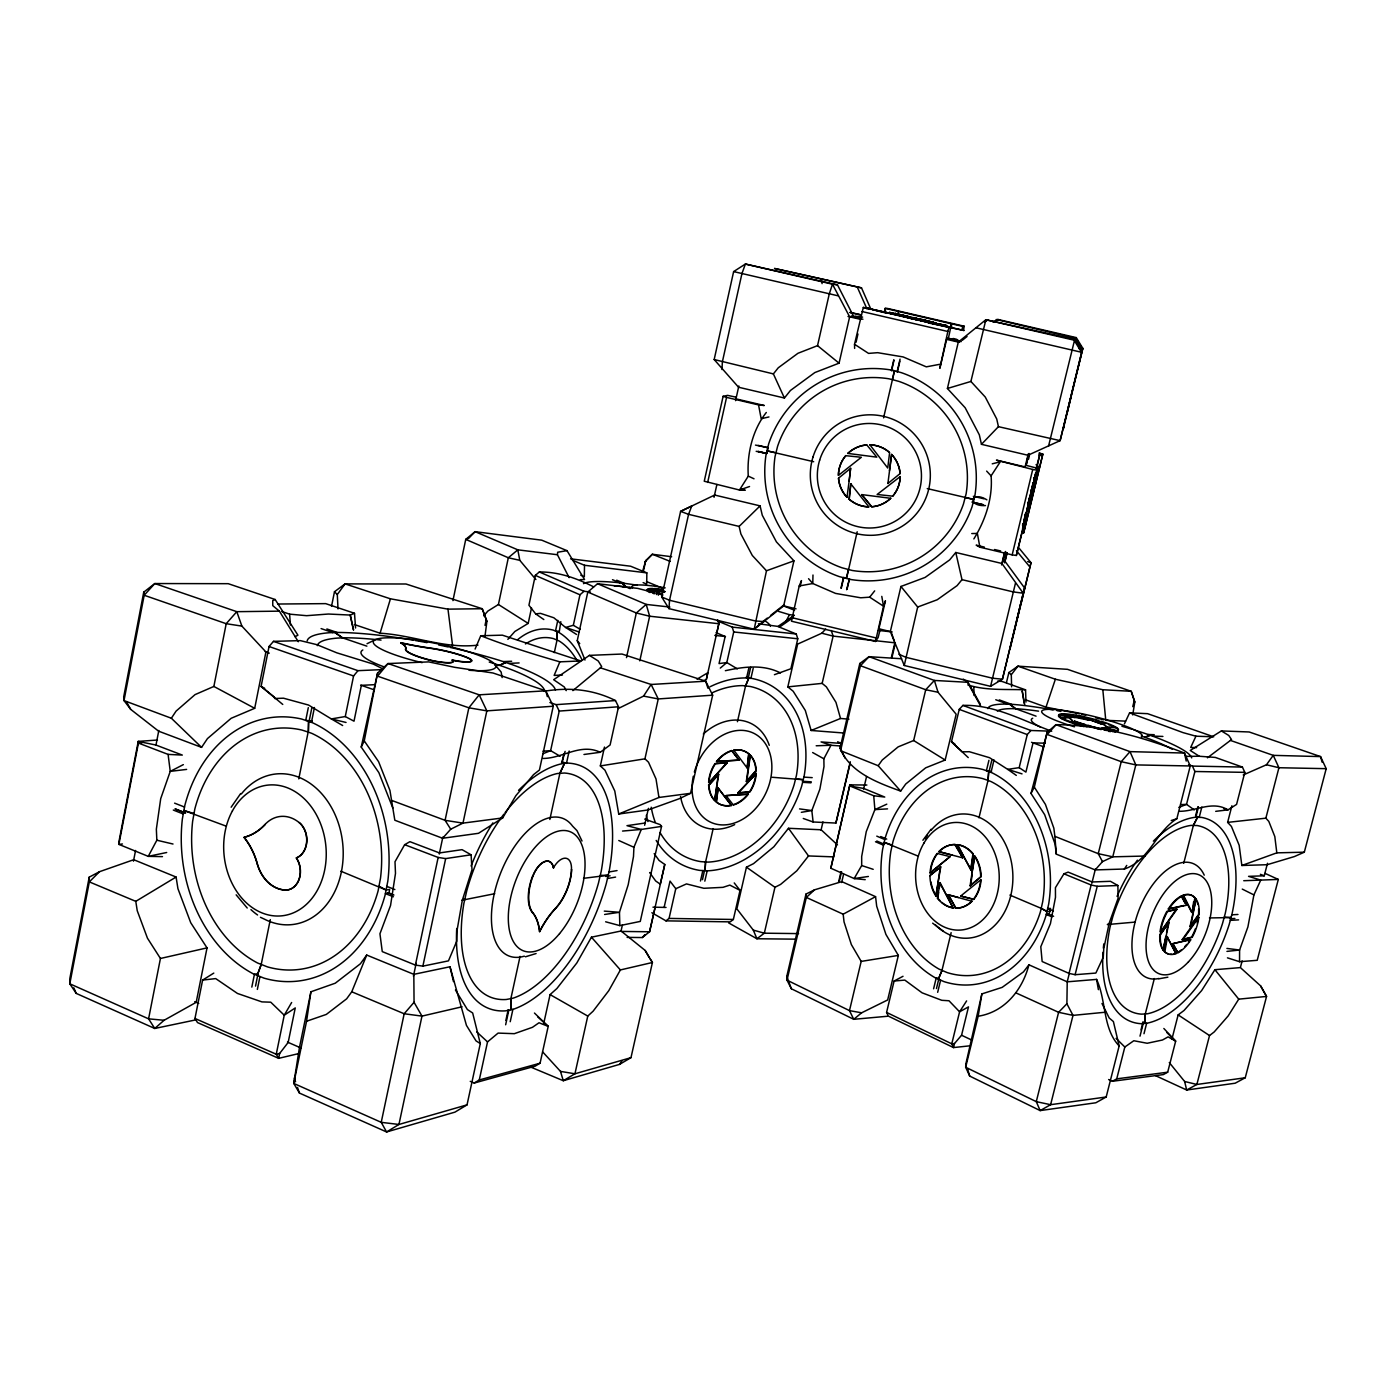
<?xml version="1.0" encoding="UTF-8"?>
<svg xmlns="http://www.w3.org/2000/svg" width="1396" height="1396" viewBox="0 0 1396 1396"><rect width="100%" height="100%" fill="white"/><g stroke="black" fill="none" stroke-linecap="round" stroke-linejoin="round"><path stroke-width="1.5" d="M520.062 956.382L510.866 998.663L510.866 1009.797L505.841 1010.826A135.517 69.73 -68.7 0 1 456.736 928.515M364.251 740.892L378.595 761.692L389.938 790.45L394.824 820.237L442.602 838.263L478.496 833.307L502.665 817.934L515.874 795.668L533.516 774.658L539.449 769.999L553.235 706.236L545.784 690.811L492.98 672.994L454.817 667.34L428.747 661.896L388.018 663.554L377.583 673.064L364.251 740.892L361.232 747.052L378.857 772.616L392.817 808.022M1239.543 961.704L1239.596 950.03L1247.902 926.909L1253.905 894.906L1260.745 880.091L1278.317 879.428L1257.22 960.308L1239.543 961.704L1227.45 957.848M570.632 558.836L630.626 566.218L646.837 572.866L646.714 584.104L643.12 582.621M708.627 784.657L708.627 784.936A29.246 22.057 -63.8 0 0 714.595 800.501L718.713 774.309L709.028 785.128A29.246 22.057 -63.8 0 0 714.996 800.711L715.118 800.833M708.645 782.441L708.645 782.231A29.246 22.057 -63.8 0 1 714.996 763.56L727.351 762.722L709.046 782.633L726.95 762.53M709.046 782.633L709.046 782.423A29.246 22.057 -63.8 0 1 715.398 763.769L727.351 762.722M308.254 732.097L301.85 730.038A127.053 99.046 83.7 0 0 194.829 808.999L192.631 821.319A127.088 99.168 83.8 0 0 257.632 963.031L267.474 966.887A126.896 98.854 83.9 0 0 378.107 890.875L380.515 878.084A126.844 98.75 83.7 0 0 311.936 733.424L308.272 732.062L308.586 721.348L312.634 722.796A138.693 107.928 83.7 0 1 387.826 881.12L385.087 895.133A138.745 108.05 83.9 0 1 264.019 978.142L253.252 973.815A138.989 108.417 83.8 0 1 182.353 819.016L184.796 805.579A138.937 108.277 83.7 0 1 301.588 719.027L308.586 721.383L308.481 730.405L298.779 778.898M572.482 560.25L584.505 565.275L584.331 576.74L580.771 575.222M1066.893 1003.759L1058.604 1012.309L1036.286 1101.653L1040.16 1110.588L1095.843 1102.77L1106.19 1096.994L1119.156 1045.936C1102.439 1028.398 1106.487 1000.583 1096.593 979.399L1067.225 981.824L1028.939 964.811L1023.46 971.895L1002.171 987.373L981.877 993.9L965.945 1063.525L965.666 1067.242L969.697 1076.072L1040.16 1110.588L1050.612 1104.69L1073.001 1015.381L1066.893 1003.759L1067.225 981.824L1069.336 973.309M755.812 773.192L755.812 773.384A29.246 22.057 -63.8 0 1 749.53 791.794L737.786 792.928L756.213 773.593A29.246 22.057 -63.8 0 1 749.931 792.003L737.786 792.928M746.319 781.428L755.847 770.714A29.246 22.057 -63.8 0 0 750.088 755.166L746.319 781.428L756.248 770.906A29.246 22.057 -63.8 0 0 750.49 755.358L749.966 755.062M812.978 575.012L812.786 583.528L835.541 593.405L860.704 597.785L869.673 597.174L883.528 606.213L875.501 641.462L791.497 621.203L799.21 585.971L801.479 580.596L800.1 586.617M929.963 875.554L929.945 875.868A31.846 25.337 86.4 0 0 935.861 896.04L940.747 866.899L929.963 875.554L940.747 866.899M937.222 853.427L950.065 856.638L930.033 872.779A31.846 25.337 86.4 0 1 937.03 853.637L937.484 853.619A31.829 25.337 86.4 0 0 930.818 869.708M970.098 885.797L980.69 876.775A31.846 25.337 86.4 0 0 974.617 856.376L975.071 856.341A31.829 25.337 86.4 0 1 981.144 876.74L970.098 885.797L974.478 856.184M981.056 879.637L981.056 879.881A31.829 25.337 86.4 0 1 973.885 899.233L960.657 896.058L980.603 879.916A31.846 25.337 86.4 0 1 973.431 899.268L973.239 899.478M1154.335 978.544L1145.278 1013.985L1144.947 1023.373L1140.741 1023.669A112.971 60.063 -68.2 0 1 1103.014 952.299M661.564 826.397L641.288 829.433L633.924 847.285L633.487 856.586L628.2 884.732L619.458 912.286L619.841 925.618L640.275 921.412L661.564 826.397L660.151 824.617L644.725 819.103M721.994 369.539L722.36 361.93L741.922 273.651L745.377 264.036L837.46 284.836L853.846 316.822L849.64 316.822L832.47 284.208L745.377 264.036L733.633 271.592L714.176 359.54L738.554 387.233L784.412 398.017L790.433 390.479L814.845 372.558L839.066 363.169L849.64 316.822M713.164 828.613L705.573 862.013L705.015 870.703L699.693 870.389A104.665 79.014 -63.9 0 1 656.172 840.427M668.981 608.639L669.539 600.263L688.577 514.339L691.735 505.998L680.602 511.372L661.669 596.965L668.981 608.639L754.189 629.23L783.662 605.916L793.94 560.843L776.403 541.875L762.268 515.229L760.087 505.875L714.543 495.022M950.833 328.077L951.13 323.715L885.204 308.359L884.261 312.006M950.781 327.188L949.018 327.327L947.832 331.48L939.857 368.3L946.628 339.368L948.216 339.123L950.781 327.188L924.658 320.975M1053.404 910.977L1047.698 908.552L1050.525 908.43L1049.809 911.361L1046.983 911.501L1041.224 908.377L1042.69 901.694A104.107 80.916 87.5 0 0 991.003 781.568L988.036 780.399L988.7 771.534L983.063 769.528A114.036 88.751 87.4 0 0 885.081 838.35L882.621 849.292A114.071 88.855 87.6 0 0 935.215 977.776L943.888 981.58A113.826 88.506 87.7 0 0 1045.97 915.724L1048.658 904.207A113.809 88.402 87.5 0 0 991.963 772.773L988.7 771.534L988.036 780.416L978.962 817.812M569.114 577.63L557.44 554.736L557.667 552.24L567.003 550.652L584.558 579.515L580.265 579.654M480.294 1043.562L476.019 1040.875L466.439 1025.362L450.001 966.765L413.827 974.338L366.712 955.056L360.377 963.798L335.267 983.203L310.907 991.788L299.477 1047.384L293.771 1083.436L299.442 1093.068L386.587 1131.964L454.939 1112.141L467.032 1104.864L480.294 1043.562L472.668 1012.99L467.398 1009.552L455.445 990.026M1159.814 934.168L1159.797 934.465A31.55 16.735 -68.1 0 0 1163.077 950.1L1169.098 922.302L1160.373 934.709A31.567 16.735 -68.1 0 0 1163.671 950.344M1160.041 931.847L1160.059 931.621A31.55 16.735 -68.1 0 1 1166.847 911.379L1177.02 909.232L1160.634 932.092L1176.427 908.988M1160.634 932.092L1160.652 931.865A31.567 16.735 -68.1 0 1 1167.44 911.623L1177.02 909.232M1198.292 917.015L1182.185 939.595L1192.167 937.379A31.567 16.735 -68.1 0 0 1198.85 917.469L1198.274 917.224A31.55 16.735 -68.1 0 1 1197.157 922.983M1190.02 926.647L1196.04 899.041A31.567 16.735 -68.1 0 1 1199.147 914.677L1190.02 926.647L1198.553 914.432A31.55 16.735 -68.1 0 0 1198.571 909.145M849.134 481.114L846.988 497.29A31.044 30.887 69.2 0 1 838.473 478.235L850.635 468.306L849.134 481.114L850.635 468.306M849.03 499.122L850.827 483.749L849.257 499.332A31.044 30.887 69.2 0 0 868.626 506.888L868.678 506.835A31.044 30.869 69.2 0 1 849.257 499.332M505.108 812.577A123.982 63.815 -68.5 0 1 557.266 773.524L564.385 773.018A124.349 64.181 -68.5 0 1 601.24 871.156L598.535 882.813A124.366 64.268 -68.6 0 1 513.554 998.018L510.866 998.663L510.884 1009.762L513.798 1009.099A135.97 70.166 -68.6 0 0 606.353 883.302L609.284 870.581A135.953 70.062 -68.5 0 0 569.394 763.211L561.541 762.495M554.317 652.63L557.039 639.996L557.004 631.673L553.287 630.12A104.211 59.365 -85.7 0 0 517.48 639.822M889.618 452.531L887.734 468.026L869.9 444.818A31.044 30.869 69.2 0 1 889.392 452.321L889.339 452.356A31.044 30.887 69.2 0 0 869.848 444.853M887.908 483.487L891.608 454.415A31.044 30.869 69.2 0 1 900.123 473.558L887.961 483.435M889.479 470.627L891.555 454.45A31.044 30.887 69.2 0 1 900.071 473.593M484.97 636.367L486.907 621.412L482.231 608.726L405.992 583.999L345.056 583.894L334.482 591.73L331.533 606.3M714.717 800.623L718.312 774.099M731.277 805.527A29.246 22.057 -63.8 0 1 716.619 802.194L717.963 787.833L731.452 805.492L717.963 787.833M718.364 788.042L716.061 801.845M748.657 753.823L747.139 767.975L748.884 753.857A29.246 22.057 -63.8 0 0 734.313 750.263L733.912 750.071A29.246 22.057 -63.8 0 1 748.483 753.665L749.059 754.015M746.72 781.62L750.367 755.253M467.032 1104.864L398.942 1124.461L381.23 1122.332L293.771 1083.436L306.562 1021.244L310.907 991.788M935.983 896.232L940.293 866.933M937.362 898.152L940.084 882.621L953.014 907.923A31.846 25.337 86.4 0 1 937.536 898.378L937.99 898.361A31.829 25.337 86.4 0 0 939.84 900.49M937.815 898.117L938.67 892.306M939.229 888.432L940.084 882.621M970.761 869.935L957.691 844.685A31.829 25.337 86.4 0 1 973.344 854.003L970.761 869.935L972.89 854.02A31.846 25.337 86.4 0 0 957.255 844.685M970.552 885.762L972.192 874.629M974.932 856.167L972.035 872.797M712.012 692.87A95.731 72.26 -63.7 0 1 742.759 685.611L750.385 686.5A95.888 72.487 -63.7 0 1 796.453 775.338L794.167 784.552A95.923 72.557 -63.8 0 1 708.383 862.1L705.573 862.013L705.015 870.668L708.086 870.807A104.857 79.293 -63.8 0 0 801.688 786.105L804.148 776.019A104.84 79.223 -63.7 0 0 754.015 678.892L746.232 677.147L750.891 678.473L753.194 668.37M1145.296 1013.967L1141.474 1014.142A103.339 55.02 -68.2 0 1 1110.012 927.258L1112.769 916.858A103.321 54.968 -68.1 0 1 1191.189 825.385L1197.14 825.542A103.531 55.194 -68.1 0 1 1225.234 913.508L1222.564 923.349A103.566 55.229 -68.2 0 1 1147.529 1013.758L1145.278 1013.985L1144.947 1023.355L1147.39 1023.146A113.216 60.342 -68.2 0 0 1229.213 924.396L1232.092 913.63A113.181 60.272 -68.1 0 0 1201.659 817.428L1195.116 817.288A112.919 60.011 -68.1 0 0 1153.358 841.16M1132.714 714.944L1134.808 702.083L1131.231 691.299L1067.504 669.33L1017.946 666.171L1008.889 672.54L1006.429 682.679M1106.19 1096.994L1050.612 1104.69L1036.286 1101.653L965.666 1067.242L978.16 1016.236L981.877 993.9M963.537 329.927L964.235 326.245L887.507 308.446L885.204 308.359L885.535 312.512M904.259 665.491L917.678 607.033L900.943 586.46L925.112 577.42L949.664 559.901L955.771 552.484L1001.927 563.478L1023.233 593.213L1002.433 679.206L990.584 686.343L904.259 665.491L890.334 631.603L900.943 586.46M1163.182 950.205L1165.782 936.402M1166.55 932.371L1168.504 922.058M1164.124 951.322L1166.934 936.472L1176.147 953.573A31.567 16.735 -68.1 0 1 1164.84 951.723L1164.247 951.461A31.55 16.735 -68.1 0 0 1168.522 953.974M1164.84 951.723L1167.527 936.716M89.222 877.142L89.309 881.888L69.8 983.796L148.587 1018.836L154.747 1028.468L164.082 1020.284L196.19 1002.328L207.027 947.884L190.728 922.721L177.938 888.676L176.088 877.037L133.737 859.709L99.552 871.68L89.222 877.142L69.835 978.474L69.8 983.796L76.204 993.394L154.747 1028.468L195.946 1019.848M143.736 592.148L123.703 696.883L124 700.583L130.701 709.377L158.638 731.19L201.565 747.366L207.446 738.606L231.16 718.294L254.7 708.313L265.921 651.949L241.874 626.106L236.796 611.675L154.834 583.545L143.736 592.148L144.172 595.254L124 700.583L171.359 718.242L201.565 747.366M1005.626 551.472L1005.26 554.404M1195.028 897.785L1194.33 897.401A31.55 16.735 -68.1 0 0 1183.11 895.202L1183.703 895.429A31.567 16.735 -68.1 0 1 1194.924 897.645L1192.201 912.6L1193.632 901.781M1190.613 926.892L1195.953 898.937M133.475 861.175L135.569 850.478M155.916 745.394L158.812 730.474M99.552 871.68L89.309 881.888L135.778 901.345L137.244 910.733L147.453 938.182L160.435 958.476L148.587 1018.836L164.082 1020.284M171.359 718.242L176.071 711.122L195.056 694.615L213.867 686.448L226.204 623.698L236.796 611.675L279.392 611.151L298.29 641.741M299.198 1053.474L278.676 1058.342L197.499 1022.57L194.969 1018.469L202.612 980.079L213.797 973.099M382.347 668.614L373.325 664.095L336.837 652.839L316.892 644.673L300.332 640.624L273.494 641.357L269.044 646.505L261.104 686.413L282.76 704.439M251.821 987.112L254.421 974.321L258.068 973.605M308.307 707.65L305.741 720.371L312.198 721.139L308.586 721.383M255.538 986.117L257.789 974.809M309.074 721.348L311.866 707.737M261.209 964.566L257.178 975.455L261.209 964.514L270.3 919.632M393.41 896.773L385.418 893.615L388.943 893.039L389.676 889.444L386.116 890.002L340.851 871.209M257.353 989.415L259.953 976.589M311.43 722.36L314.432 707.51M274.576 698.506L283.475 698.192L308.551 705.05L331.341 718.923L345.266 716.549L353.572 675.961L357.969 670.673L382.155 669.609M279.671 1053.439L276.251 1054.242L284.243 1015.206L295.254 1007.929L288.169 1042.446L279.671 1053.439L278.676 1058.342L276.251 1054.242L194.969 1018.469M361.232 747.052L377.583 673.064M468.114 657.882L468.061 658.109A18.776 3.263 11.6 0 1 469.44 661.966A18.776 3.263 11.6 0 1 452.095 660.221A18.986 3.333 11.6 0 1 447.488 662.856A18.986 3.333 11.6 0 1 427.822 659.697A35.476 6.177 11.6 0 1 405.625 648.948A62.314 10.767 11.2 0 0 400.792 642.91L400.844 642.666A59.923 10.086 11.5 0 0 429.375 647.936A35.493 6.177 11.6 0 1 468.114 657.882A18.776 3.263 11.6 0 1 469.492 661.721A18.776 3.263 11.6 0 1 452.147 659.976A18.986 3.316 11.6 0 1 447.54 662.629A18.986 3.316 11.6 0 1 427.874 659.453A35.476 6.177 11.6 0 1 405.678 648.721A62.314 10.767 11.2 0 0 400.844 642.666M468.061 658.109A35.493 6.177 11.6 0 0 429.322 648.163L429.375 647.936M452.932 600.629L465.74 539.38L475.094 531.667L541.718 540.165L567.003 550.652M485.023 625.373L486.366 619.056M415.397 965.09L438.152 857.458L404.648 844.685L394.998 861.751L395.487 873.407L390.548 905.498L379.939 933.767L382.26 951.601L415.397 965.09L422.883 966.137L448.465 960.867L456.771 941.148L456.928 931.097L462.338 900.193L472.005 869.76L471.098 854.806L462.059 849.658L439.496 852.939L409.918 841.683L404.648 844.685M413.443 976.153L416.148 963.38M439.269 854.055L442.864 837.059M483.697 615.863L487.85 611.082L498.424 604.503L508.319 557.754L517.811 549.832L557.44 554.736M422.883 966.137L445.673 858.592L471.098 854.806M503.886 814.182A123.982 63.815 -68.5 0 0 466.735 890.875L463.873 903.474A124 63.902 -68.6 0 0 506.294 999.484L510.884 998.629M900.054 359.104L897.174 371.545L901.345 372.662A110.982 110.371 68.4 0 1 974.879 495.702L972.035 506.835A111.052 110.441 70.9 0 1 850.286 579.427L839.275 576.6A111.052 110.511 70.9 0 1 766.003 454.921L768.69 443.823A110.982 110.424 68.1 0 1 890.194 369.853L894.627 370.743L892.41 379.642L898.832 381.37A101.507 100.948 68.5 0 1 966.119 493.835L963.467 503.973A101.559 101.018 70.8 0 1 852.136 570.458L842.102 567.823A101.576 101.07 70.8 0 1 775.059 456.492L777.572 446.388A101.507 101.001 68.3 0 1 888.676 378.752L892.428 379.625L883.581 417.84M988.036 780.416L982.871 778.636A104.316 81.212 87.4 0 0 893.021 841.439L890.823 851.455A104.334 81.282 87.6 0 0 939.072 969.138L947.012 972.523A104.124 81.003 87.7 0 0 1040.299 912.199L1041.259 908.377L1009.901 895.08M593.649 586.844C576.618 578.223 558.854 571.802 539.345 571.976L535.314 575.379L528.927 605.236L535.645 613.856L543.829 619.545M507.847 639.368L514.845 631.481L528.194 623.401L531.51 607.888M892.428 379.625L894.295 370.83L891.416 370.132L893.806 359.802M557.789 620.365L555.503 630.992L558.958 631.341M582.184 660.168A104.002 59.121 -85.6 0 0 559.15 632.615L560.808 621.691M702.624 681.143L706.341 679.486L707.789 672.75L697.023 679.171M535.645 613.856L540.514 613.368L553.828 617.765L565.589 627.467L573.337 625.303L579.951 594.783L584.034 591.293L590.421 592.009M474.204 1083.034L479.282 1079.963L487.536 1041.887L498.093 1033.092L514.321 1033.686L532.452 1027.316L539.013 1022.762L548.192 1026.374L540.077 1063.194L535.122 1066.178L474.204 1083.034L470.243 1081.342M549.919 702.537L556.097 704.648L559.22 711.07L550.635 750.647L543.027 753.718M584.994 660.064L577.246 640.677L587.803 592.044L597.54 583.72L637.867 588.414L662.35 594.801M505.875 1020.389L508.179 1009.692M562.065 762.059L563.897 753.648M549.85 819.469L559.901 773.227L564.455 763.56M505.649 1024.769L508.807 1010.25M518.544 790.363A135.517 69.643 -68.5 0 1 561.576 763.804L565.118 751.38M510.221 1021.715L512.925 1009.325M569.167 751.031L566.479 763.35L562.099 761.815M623.349 587.175L624.204 583.336L616.7 580.195M543.585 1024.123L550.076 994.598L556.882 988.525L576.792 963.013L591.45 937.187L621.063 930.992L645.179 950.467L652.421 962.49L630.975 1057.662L619.562 1064.38L563.286 1080.713L530.183 1066.858M566.218 690.636L564.316 687.007L553.654 679.712L589.444 655.37L621.988 654.043L705.695 681.196L712.658 695.173L690.531 793.329L679.276 798.721L648.076 809.959L618.725 814.008L614.781 791.009L604.939 770.156L600.332 765.933L604.468 747.069M643.486 570.877L645.755 560.546L652.333 554.264L671.633 556.725M626.49 657.621L636.314 612.984L646.208 604.416L669.958 607.068M543.829 691.334C568.364 687.146 592.585 689.101 615.479 700.565L618.515 706.777L610.104 744.975L600.228 752.287L583.964 754.486M653.084 588.519L652.892 588.501A28.304 3.839 12.6 0 0 647.325 589.81L647.203 590.491A28.304 3.839 12.6 0 1 652.752 589.147L662.891 590.717M649.716 592.497A28.304 3.839 12.6 0 1 647.43 590.892L657.882 591.136L657.237 592.619M664.758 591.555L654.637 588.589A28.304 3.839 12.6 0 1 663.275 589.583M639.787 660.849L649.646 616.212L646.208 604.416L597.54 583.72M664.688 591.415L658.162 591.468L664.548 592.061M662.768 594.766L658.912 593.317L662.629 595.411M735.727 397.11L727.595 395.365L723.111 396.324L704.247 481.236L739.461 490.013L745.22 490.223L741.206 489.263M650.274 959.209L652.421 962.49L620.382 969.941L608.778 990.671L593.108 1011.193L587.768 1016.079L574.943 1073.786L563.286 1080.713L560.494 1071.395L542.887 1052.13M618.725 814.008L658.947 797.465L656.015 778.968L648.494 762.216L644.935 758.831L658.249 698.942L651.112 684.476L600.385 667.812L572.884 690.619M707.667 482.44L726.566 397.389L723.111 396.324M714.037 497.29L716.881 484.517M735.57 400.652L738.85 385.959M620.976 931.307L622.407 924.92M644.638 825.245L648.407 808.354M716.218 635.564L719.219 622.023L706.341 679.486M654.183 853.602L659.069 860.425L664.775 864.473L649.576 931.778L642.282 937.554L627.118 937.379M655.16 907.26L649.576 931.778L621.395 931.429M664.112 907.435L670.045 881.12L675.769 888.711L669.068 918.411L665.962 920.854L651.862 912.722M758.133 445.376L768.166 447.75L766.823 453.473L756.178 451.309M717.422 620.906L732.237 627.101L733.72 631.969L726.81 662.559L720.284 668.091M760.087 505.875L739.13 526.414L740.892 533.953L752.304 555.468L766.474 570.772L754.189 629.23L760.558 623.384M784.412 398.017L773.384 373.901L778.253 367.794L797.971 353.275L817.533 345.65L829.276 293.91L832.47 284.208L837.46 284.836M1022.605 528.212L1025.345 513.78M1022.849 527.077L1023.6 523.814M664.775 864.473L660.273 884.192L655.649 880.946L649.629 872.57M700.478 880.998L702.834 870.598M710.058 686.762A104.63 78.944 -63.7 0 1 745.656 677.933L746.563 678.02L748.867 667.916M737.437 721.697L745.586 685.855L748.727 678.264M702.467 879.672L704.753 869.481M748.396 677.374L750.682 667.305M704.823 881.155L707.179 870.79M854.631 348.424L854.527 344.271L863.321 307.434L902.409 315.95M856.062 342.229L857.947 333.976M665.962 920.854L730.23 921.866L733.354 919.475L740.037 890.369L734.226 882.918M758.429 623.768L777.537 626.35L796.261 634.011L797.779 638.775L790.886 668.754L774.414 674.687M837.495 844.929L821.145 829.782L788.478 828.282L773.855 846.761L753.526 863.653L746.441 867.178L736.879 908.883L753.299 930.102L756.929 938.758L795.423 939.159M843.742 733.005L811.128 730.474L805.317 710.477L793.172 691.247L787.833 686.884L797.657 644.097L821.825 633.208L825.647 629.072M1028.538 459.284L1029.48 455.183M897.785 314.955L889.357 312.39L907.941 317.119L900.019 314.711M889.933 313.332L900.856 315.391L891.747 313.838M902.078 316.177L933.767 322.459L895.115 313.419L898.902 314.938M900.699 316.089L899.844 314.728M902.235 315.496L905.358 317.206M840.95 588.327L843.393 577.717L846.657 577.979L857.196 531.771M841.352 587.873L843.812 577.298M891.555 370.865L893.981 360.377M833.848 856.882L808.511 855.94L796.802 870.807L780.591 884.418L774.955 887.28L764.327 933.191L756.929 938.758L728.625 922.896M848.96 719.167L840.532 718.469L835.977 702.363L826.38 686.884L822.157 683.377L833.115 636.105L831.301 630.521M846.622 589.723L849.483 578.712L847.023 589.269M897.349 372.209L899.879 361.18M910.89 318.358L908.482 317.049M913.804 319.021L946.75 325.652L927.729 322.232M1022.535 525.35L1022.936 523.657M1033.773 479.945L1034.174 478.235M1022.518 529.189L1026.025 513.937M1032.447 488.129L1035.989 473.157L1028.154 503.188M921.953 320.312L895.115 313.419M933.767 322.459L925.129 320.173L924.798 321.726M925.984 321.115L915.811 319.492M933.61 323.139L933.069 322.075M934.814 323.209L945.947 325.338L942.597 325.617M935.739 322.947L936.175 323.959L934.971 322.528M786.768 976.432L805.981 894.086L814.514 889.828L841.805 881.644L875.571 896.651L876.688 906.213L885.919 934.413L898.343 955.405L887.664 999.955L861.611 1012.815L853.741 1019.307L791.375 988.769L787.012 980.167L786.768 976.432L791.375 988.769M821.005 830.306L822.959 821.895M900.647 791.096L878.189 765.723L840.584 750.699L860.425 665.718L869.045 656.678L934.378 680.445L938.025 692.241L956.155 714.229L945.162 760.035L925.67 767.835L905.725 784.029L900.647 791.096C877.84 782.755 849.606 772.564 840.06 748.064L859.796 663.501L869.045 656.678L901.589 658.755M1036.6 468.742L1040.003 453.752L1036.094 468.567M1034.436 480.119L1028.137 506.207M878.887 628.846L885.448 600.751L883.528 606.213L881.783 596.371M803.276 818.475L813.118 821.982L835.907 823.064L850.269 761.745M850.269 762.966L835.907 823.064M865.223 879.672L854.178 878.555L830.829 868.242L849.867 784.866L866.881 785.023M947.413 388.489L958.302 342.072L985.873 319.736L1074.728 339.42L1081.9 351.111L1060.122 440.647L1027.927 455.253L981.458 444.329L979.329 434.837L965.16 407.754L947.413 388.489L970.901 381.457L985.873 319.736L1074.1 340.17L1081.499 352.263L975.752 327.728M838.56 882.15L840.985 871.785M891.433 657.289L894.836 642.806L833.115 636.105L821.825 633.208M839.083 882.324L841.579 871.715M891.8 658.197L895.272 643.382M841.631 882.551L843.603 874.193M863.618 789.106L866.567 776.542M1024.053 521.895L1024.542 519.783M990.584 686.343L1015.45 583.231M1048.536 446.162L1074.728 339.42M1033.651 481.254L1035.78 472.284M1032.29 486.262L1032.831 483.993M805.981 894.086L806.33 897.436L843.167 914.206L844.039 921.901L851.351 944.551L861.175 961.408L849.483 1010.617L853.741 1019.307L887.333 1016.271M878.189 765.723L882.237 760.017L898.152 746.877L913.665 740.526L925.723 689.729L934.378 680.445L967.463 682.278L980.742 706.219M985.471 505.579C966.643 506.626 970.883 490.031 986.885 499.838M1031.051 491.514L1031.714 488.687M1025.676 515.054L1026.287 512.472M1031.19 493.818L1030.492 496.732M1037.594 468.323L1036.914 470.19L1032.726 469.457L996.447 460.156L1025.135 466.91L1025.868 465.287L1037.594 468.323L1032.01 491.654M1017.161 618.76L1020.895 603.212M848.454 569.551L846.238 578.398M970.412 1045.761L953.503 1047.576L888.345 1016.113L886.582 1012.414L894.103 981.022L903.02 976.293M1051.729 731.207C1022.867 720.772 994.441 704.404 962.908 705.399L959.244 709.377L951.479 741.782L968.248 757.592M1001.543 564.926L1004.579 552.31M1025.17 466.596L1028.206 453.962M984.32 547.092L976.17 545.155L979.887 547.197L1012.17 554.875L1032.726 469.457M1027.596 507.027L1026.88 509.994L1031.923 489.507M1029.288 500.274L1028.346 504.218L1028.957 501.356M1030.841 493.015L1033.215 483.051M1025.99 516.52L1016.358 555.468L1012.17 554.875M1039.182 453.264L1042.847 454.119L1023.652 532.958L1042.847 454.119L1039.252 453.072M1066.963 413.722L1070.976 396.988M1049.827 911.379L1049.111 914.328L1046.285 914.467L1051.973 916.893M1028.363 503.258L1030.353 495.004M1028.486 505.055L1029.829 499.489M1016.358 555.468L1036.914 470.19M1001.927 563.478L1003.497 559.255L1024.559 587.96L1002.433 679.206L992.504 678.212L905.812 657.289L898.85 654.201M1018.853 547.895L1030.998 562.693L1021.209 602.758M992.905 322.04L997.878 319.44L1076.264 337.605L1082.842 348.337L1063.316 428.834L1063.839 426.897M933.592 988.787L936.158 978.212L939.019 977.985L936.472 988.543M988.926 760.314L986.414 770.679L991.544 771.569M989.049 771.465L991.753 760.454M941.951 970.464L938.374 979.207L941.968 970.429L951.13 932.65M991.003 772.389L994.022 759.965M937.676 992.312L940.607 980.219M1030.981 492.98L1030.963 490.153M1029.637 498.529L1030.318 495.72M1027.177 510.482L1027.822 507.795M954.881 744.016L951.479 741.782L962.193 751.851L969.313 751.711L989.537 757.696L1007.72 769.37L1019.185 767.643L1027.264 734.575L1030.929 730.492L1049.652 731.138M894.103 981.022L904.817 980.097L922.075 992.818L941.777 1000.304L948.983 1000.758L959.593 1011.803L968.492 1006.882L961.565 1035.239L954.48 1043.545L953.503 1047.576L951.775 1043.824L959.593 1011.803L966.608 1000.915M1025.345 517.968L1025.31 515.229M1074.85 341.863L1076.264 337.605M1031.016 793.434L1047.14 732.324L1055.987 724.699C1100.153 724.803 1143.481 737.315 1184.471 753.055L1190.247 765.968L1176.845 818.737C1155.522 832.156 1149.501 860.46 1124.373 869.027L1095.179 869.917L1056.318 854.16L1055.062 844.074L1044.679 814.723L1031.016 793.434L1034.331 787.17L1047.14 732.324M1060.663 714.019L1060.541 714.019A30.782 4.485 13.9 0 0 1060.279 717.073L1060.122 717.771A30.782 4.485 13.9 0 1 1060.367 714.717L1075.129 716.951L1061.204 718.451A30.782 4.485 13.9 0 0 1075.409 724.123L1069.109 717.596L1072.023 720.162M1061.431 714.595L1061.675 713.897A30.782 4.485 13.9 0 1 1075.932 715.171L1088.74 720.144L1061.518 714.578A30.782 4.485 13.9 0 1 1062.914 714.525M1004.666 562.885L1007.197 552.729M1027.98 503.991L1030.021 495.737M1032.255 487.78L1032.848 485.372M1025.065 515.805L1027.665 508.161M1083.889 726.583A30.782 4.485 13.9 0 1 1078.148 724.96L1074.466 721.034L1098.669 729.201M1088.74 720.144L1076.211 715.223M1078.41 715.607L1102.317 724.332L1078.619 715.659A30.782 4.485 13.9 0 1 1098.547 720.476L1107.831 727.805L1101.078 721.976M1077.852 724.873L1074.466 721.034M1085.163 724.629L1074.292 721.732M1112.525 731.661A30.782 4.485 13.9 0 0 1115.526 731.591L1087.99 725.972L1098.111 728.031M1024.786 520.185L1022.71 528.421M1102.107 727.805L1116.8 730.754A30.782 4.485 13.9 0 0 1116.626 727.595L1102.107 727.805L1116.695 730.771M1101.043 721.226L1101.235 721.296A30.782 4.485 13.9 0 1 1115.474 726.897L1115.299 727.595M1116.538 727.543L1116.364 728.223A30.782 4.485 13.9 0 1 1116.626 731.434M1033.913 481.079L1034.785 477.589M1010.006 649.105L1030.998 562.693L1027.665 561.576M1132.749 706.638L1134.32 700.356M1069.039 973.396L1091.131 884.994L1063.927 873.809L1055.428 887.682L1055.481 897.314L1050.42 923.663L1040.788 946.75L1042.149 961.53L1069.039 973.396L1075.112 974.705L1095.86 973.064L1103.259 957.202L1103.765 948.687L1109.209 923.053L1118.109 898.256L1117.882 885.518L1110.466 881.312L1092.178 881.975L1068.115 872.116L1063.927 873.809M1091.812 883.389L1095.476 868.783M1075.112 974.705L1097.239 886.303L1117.882 885.518M880.161 629.526L878.119 637.571L875.501 641.462M961.861 330.014L962.786 326.35L964.235 326.245M1028.8 454.625L1026.165 465.077A105.677 1.169 -76.4 0 1 1029.009 453.473M1033.703 479.055L1034.122 477.432M1022.727 525.577L1023.146 523.936M1024.559 587.96L1023.233 593.213L1013.322 591.921L962.001 579.654L955.771 552.484M1112.385 1081.289L1116.73 1078.846L1124.827 1047.017L1133.814 1040.735L1147.198 1043.266L1162.484 1040.003L1168.12 1036.862L1175.676 1041.137L1167.684 1072.198L1163.374 1074.588L1112.385 1081.289L1108.633 1079.527M1188.572 764.676L1192.463 766.09L1194.889 771.499L1186.53 804.358L1178.852 807.394M1141.021 1029.864L1143.097 1021.628M1197.943 806.696L1195.552 815.945L1199.216 817.323L1201.851 807.045M1183.721 863.304L1193.388 825.35L1197.524 817.323L1193.388 825.35M1140.008 1036.164L1143.219 1023.53M1195.831 817.288L1198.449 806.993M1143.987 1033.721L1146.657 1023.216M1035.151 476.193L1035.466 474.972L1032.202 487.972M1171.907 1039.182L1178.137 1014.909L1184.07 1010.442L1201.659 990.549L1214.904 969.697L1240.398 967.603L1260.623 985.89L1266.556 996.43L1245.249 1077.764L1235.181 1083.209L1186.687 1090.014L1155.539 1075.653M1215.707 811.338L1227.991 809.855L1236.577 804.41L1244.813 772.354L1242.405 767.067L1215.34 757.435L1199.269 756.248L1190.247 750.455L1221.395 730.928L1249.176 731.975L1320.546 756.597L1326.2 768.673L1304.318 852.188L1294.424 856.551L1267.149 864.717L1241.847 865.485L1239.159 845.243L1231.412 826.415L1227.625 822.384L1231.9 805.754M642.596 571.418L645.755 560.546M1260.623 985.89L1266.556 996.43L1238.741 999.152L1228.183 1015.922L1214.206 1031.941L1209.529 1035.553L1196.861 1084.465L1186.687 1090.014L1184.628 1081.481L1169.272 1062.548M1241.847 865.485L1276.817 852.851L1274.81 836.553L1268.807 821.406L1265.858 818.178L1278.928 767.73L1273.239 755.358L1230.452 740.421L1207.418 757.819M1240.486 967.184L1242.126 960.902M1243.749 880.719L1260.745 880.091L1248.565 876.356L1264.253 875.798L1267.481 863.286M1025.728 515.979L1026.479 513.344M1025.973 515.386L1023.896 520.237M1032.883 483.086L1032.97 485.319M354.357 624.535L380.078 633.208L390.444 598.814L447.976 609.145L482.231 608.726L486.907 621.412M1025.903 699.92L1046.005 707.144L1055.376 679.241L1102.823 689.729L1131.231 691.299L1134.808 702.083M1082.842 348.337L1060.122 440.647L998.437 426.67L981.458 444.329M306.562 1021.244L326.315 1014.421L346.627 998.838L351.757 991.788L366.712 955.056M745.586 685.855L748.727 678.247L746.563 678.02M475.094 649.07L480.765 635.738L502.351 635.163L580.806 660.936L559.848 661.844L554.142 675.42L562.466 675.001M658.912 593.317L658.354 595.202M656.417 594.556L657.882 591.136M978.16 1016.236C1004.841 1012.048 1022.43 989.851 1028.939 964.811M1124.426 723.861L1129.591 712.867L1147.582 713.67L1213.7 736.809L1195.936 736.198L1190.701 747.436L1196.634 747.61M559.901 773.227L564.473 763.525L562.448 763.699M896.947 315.234L898.692 311.57M813.118 821.982L811.826 810.57L819.871 789.176L823.989 766.544L823.867 758.796L830.986 745.272L841.334 746.04M785.878 621.517L789.473 614.676L793.574 615.147M168.096 754.398L182.318 755.079L155.951 745.045L138.239 741.398L138.413 743.073L168.096 754.398L170.242 771.377L160.714 798.634L156.352 829.172L156.841 840.218L148.255 856.359L118.887 844.388L118.782 842.469L138.239 741.398L157.451 740.02M873.721 795.755L884.767 797.064L863.74 788.461L850.112 786.053L873.721 795.755L874.891 809.61L866.253 831.667L861.681 856.498L861.681 865.537L854.178 878.555L868.382 876.461M291.642 1002.503L284.243 1015.206L270.754 1002.188L261.925 1001.892L237.477 993.463L215.699 978.596L202.612 980.079M1190.177 939.491L1172.623 943.713L1178.032 952.718A31.567 16.735 -68.1 0 0 1190.648 939.944L1190.055 939.7A31.55 16.735 -68.1 0 1 1188.45 942.125M1182.185 939.595L1191.573 937.135A31.55 16.735 -68.1 0 0 1195.377 928.794M1168.278 908.988L1168.4 908.779A31.55 16.735 -68.1 0 1 1181.225 896.023L1186.6 905.254L1168.278 908.988L1184.07 905.446M1168.871 909.215L1168.993 909.023A31.567 16.735 -68.1 0 1 1181.819 896.267L1182.011 896.18M766.299 412.483C752.496 430.02 746.79 454.032 748.291 476.123L739.461 490.013L749.547 486.523M973.85 538.926C985.367 520.254 992.94 497.988 991.09 475.862L1000.269 461.814L992.242 463.821M618.166 708.575L643.573 696.098L651.112 684.476L705.695 681.196L707.929 688.193M1124.373 869.027L1126.747 865.398M619.562 1064.38L621.953 1060.925M231.143 807.22L240.653 793.556M1182.778 939.84L1198.885 917.259M1160.408 934.413L1169.098 922.302M748.012 793.905L747.872 794.08A29.246 22.057 -63.8 0 1 733.179 804.742L733.581 804.951A29.246 22.057 -63.8 0 0 748.291 794.289L726.042 795.615L733.336 805.021M1243.243 774.955L1266.469 764.764L1273.239 755.358L1320.546 756.597L1322.152 762.216M716.549 761.431L716.689 761.256A29.246 22.057 -63.8 0 1 731.591 750.612L739.13 760.139L716.549 761.431L739.13 760.139M716.951 761.64L717.09 761.448A29.246 22.057 -63.8 0 1 731.993 750.804L732.237 750.751M338.024 608.918L337.291 594.539L345.056 583.894L390.444 598.814M922.896 840.252L931.097 829.241M1011.611 686.797L1011.297 674.704L1017.946 666.171L1055.376 679.241M869.673 597.174L874.681 590.874M962.001 579.654L957.08 585.639L937.222 599.756L917.678 607.033M414.054 1002.293L404.177 1013.758L381.23 1122.332L386.587 1131.964L398.942 1124.461L421.976 1016.113L414.054 1002.293L413.827 974.338M952.299 855.137L938.845 851.577A31.846 25.337 86.4 0 1 954.759 844.528L962.699 857.842L955.475 844.528M938.688 851.735L939.281 851.56A31.829 25.337 86.4 0 1 955.213 844.51M1095.179 869.917L1102.474 861.629L1112.769 856.83L1145.104 856.045M948.041 894.714L972.035 901.293A31.829 25.337 86.4 0 1 955.946 908.115L948.041 894.714L958.406 897.541M442.602 838.263L450.716 829.207L462.983 823.116L502.665 817.934M642.282 937.554L644.952 934.605M738.187 793.12L756.213 773.384M709.028 784.849L718.713 774.309M847.878 453.421L876.775 457.138L866.811 444.94A31.044 30.869 69.2 0 0 847.878 453.421A31.044 30.887 69.2 0 1 866.811 444.94M890.805 498.18L890.631 498.355A31.044 30.887 69.2 0 1 871.645 506.8L861.768 494.603L871.697 506.765A31.044 30.869 69.2 0 0 890.7 498.302L861.768 494.603M892.568 496.33L892.777 496.104A31.044 30.869 69.2 0 0 900.211 476.594L877.142 494.481L892.725 496.156A31.044 30.887 69.2 0 0 900.158 476.647M645.092 561.785L652.333 554.264L670.237 561.401M600.385 667.812L601.641 666.52L598.256 661.006L589.444 655.37M814.514 889.828L806.33 897.436L787.012 980.167L849.483 1010.617L861.611 1012.815M930.033 873.024L950.065 856.638M962.245 340.345L967.062 336.471M984.721 322.267L987.932 319.684M994.877 321.813L997.878 319.44M838.385 475.425L861.367 457.277L845.732 455.672A31.044 30.887 69.2 0 0 838.368 475.198L838.438 475.146A31.044 30.869 69.2 0 1 845.802 455.637M762.216 622.058L767.224 618.114M770.557 615.479L783.906 604.957M1230.452 740.421L1231.534 739.583L1228.777 735.483L1221.395 730.928M779.422 627.17L792.911 617.747M778.287 626.228L794.324 615.235M135.778 901.345L176.088 877.037M543.027 758.447C562.64 758.429 580.422 742.812 600.228 752.287M843.167 914.206L875.571 896.651M295.045 636.698L297.924 635.197L275.152 599.512L228.229 583.685L154.834 583.545L144.172 595.254L226.204 623.698L241.874 626.106M183.347 764.624L170.242 771.377L186.628 769.405M367.026 643.731L374.791 639.926M715.223 494.777L680.602 511.372L688.577 514.339L739.13 526.414M1179.829 811.303C1196.11 811.268 1212.217 800.362 1227.991 809.855L1223.873 808.773M461.884 900.245L494.725 893.702M1176.287 953.503L1175.554 953.328A31.55 16.735 -68.1 0 1 1173.704 953.922M1177.247 952.561L1177.439 952.456A31.55 16.735 -68.1 0 0 1181.243 949.943M886.792 804.166L874.891 809.61L887.542 808.877M275.152 599.512L272.744 600.594L272.761 605.637L279.392 611.151M675.769 888.711L686.483 883.912L703.846 888.292L723.006 887.333L729.846 885.099L740.037 890.369M495.161 665.491L499.419 665.299L505.928 662.489L509.767 663.781A133.545 23.802 11.5 0 1 555.451 690.043M355.579 628.008L354.497 613.28L350.221 615.06L328.392 614.031L306.579 615.688L289.618 614.153L281.8 611.5M811.128 730.474L840.532 718.469M768.166 447.75L755.48 445.097M766.474 570.772L793.94 560.843M1171.227 820.534L1176.845 818.737M1025.973 702.083L1025.554 689.833C1006.76 689.013 986.257 690.828 967.864 684.93M525.42 956.801L536.099 953.538M1110.972 923.454L1107.342 924.553L1134.704 922.128M630.975 1057.662L574.943 1073.786L560.494 1071.395M897.174 371.545L894.295 370.865M479.282 1079.963L540.077 1063.194M725.362 670.691C743.632 666.765 763.054 664.042 780.504 672.959M463.978 899.111L464.868 898.867M731.05 805.283L730.876 805.335A29.246 22.057 -63.8 0 1 716.218 801.985M1172.623 943.713L1190.771 939.735M462.111 1006.778L421.976 1016.113L404.177 1013.758L351.757 991.788M160.435 958.476L207.027 947.884M768.969 416.95L761.169 418.713L758.552 404.91L726.566 397.389M166.682 852.502L148.255 856.359L162.477 856.62M940.154 364.234L926.298 366.851L903.177 356.94L877.648 352.682L868.556 353.397L854.527 344.271M958.302 342.072L959.785 341.793M799.21 585.971L812.786 583.528L808.563 578.694M1158.855 978.805L1167.859 977.183M607.487 878.52L615.584 877.089M583.493 878.328L608.22 875.24L600.315 875.414M605.864 876.531L610.069 875.798M608.97 871.976L617.049 870.581M801.339 812.315L811.826 810.57L799.559 808.895M861.175 961.408L898.343 955.405M600.332 765.933L644.935 758.831M285.412 890.055L285.587 890.02A19.753 15.373 83.4 0 0 299.268 878.991A19.753 15.373 83.4 0 0 296.423 857.929A19.771 15.443 84 0 0 306.788 841.98A19.771 15.443 84 0 0 299.285 822.523L299.11 822.541A37.134 28.915 83.7 0 0 264.978 824.495A63.78 49.226 85.4 0 1 243.968 837.356A63.466 48.563 83.5 0 1 257.126 863.601A37.134 28.932 83.7 0 0 285.412 890.055A19.753 15.373 83.4 0 0 299.093 879.026A19.753 15.373 83.4 0 0 296.249 857.947A19.771 15.443 84 0 0 306.631 841.997A19.771 15.443 84 0 0 299.11 822.541M645.161 823.012L626.979 825.664L641.288 829.433L622.546 831.056M604.608 914.467L619.458 912.286L604.294 911.117M257.126 863.601L257.3 863.583A37.134 28.915 83.7 0 0 285.587 890.02M1245.249 1077.764L1196.861 1084.465L1184.628 1081.481M658.947 797.465L690.531 793.329M1116.73 1078.846L1167.684 1072.198M264.978 824.495L265.153 824.478A63.78 49.209 85.4 0 1 244.143 837.338A63.448 48.546 83.5 0 1 257.3 863.583M122.447 843.969L118.887 844.388L138.413 743.073L141.956 742.812M1227.625 822.384L1265.858 818.178M1226.944 951.391L1239.596 950.03L1226.91 948.425M954.48 1043.545L951.775 1043.824L886.582 1012.414M787.833 686.884L822.157 683.377M1105.649 1012.187L1073.001 1015.381L1058.604 1012.309L1016.166 992.992M726.042 795.615L748.413 794.097M559.22 711.07L618.515 706.777M556.097 704.648L615.479 700.565M553.235 706.236L486.838 710.861L468.864 707.807L377.566 676.17L388.018 663.554L479.194 694.824L545.784 690.811L547.337 696.639M712.658 695.173L658.249 698.942L643.573 696.098M543.027 751.17L550.635 750.647L560.145 756.266M972.192 901.135L971.599 901.327A31.846 25.337 86.4 0 1 955.492 908.15L955.23 908.133M960.657 896.058L973.693 899.443M1230.085 918.76L1234.884 918.446M1230.33 920.348L1238.584 919.877M1231.795 914.816L1237.973 914.467M1209.46 917.94L1231.063 917.573L1224.309 917.102M373.988 684.703L361.355 685.349L354.008 721.191L345.266 716.549M1180.929 804.62L1186.53 804.358L1194.261 809.924M508.615 663.397L519.12 662.943M450.175 647.412A133.702 23.889 11.5 0 1 499.227 660.291L503.223 661.599L511.651 661.25M381.056 640.083A122.325 21.97 11.5 0 0 345.353 637.78L337.815 638.059A121.941 21.847 11.6 0 0 317.346 645.633M413.251 640.153A133.702 23.889 11.5 0 0 338.094 632.458L329.753 632.702A133.248 23.749 11.6 0 0 307.19 640.834M957.063 844.685L971.215 869.9M816.189 745.778L830.986 745.272L821.057 741.922L841.299 743.422L837.652 741.765M380.078 633.208C413.094 635.075 444.713 649.21 477.973 645.109M1276.817 852.851L1304.318 852.188M971.773 533.551L977.375 533.447L979.887 547.197M1108.005 727.107L1115.596 726.967M1060.367 717.125L1075.129 716.951M1061.1 718.382L1065.008 718.329M277.699 604.032L325.669 603.63L354.497 613.28M1185.902 756.37L1199.269 756.248M646.837 572.866L584.505 565.275M798.564 933.61L764.327 933.191L753.299 930.102M1194.889 771.499L1244.813 772.354M669.068 918.411L733.354 919.475M1190.247 765.968L1135.821 764.903L1121.25 761.692L1047.262 734.471L1055.987 724.699L1129.992 751.624L1184.471 753.055L1186.216 761.064M1326.2 768.673L1278.928 767.73L1266.469 764.764M1192.463 766.09L1242.405 767.067M652.962 907.173L666.032 907.435M1045.325 743.213L1033.057 742.864L1025.903 772.11L1019.185 767.643M1053.125 709.936A110.703 16.578 13.9 0 0 1012.117 704.334L1005.452 704.073A110.493 16.508 13.9 0 0 987.914 708.645M1133.535 729.742A110.703 16.578 13.9 0 1 1144.633 733.319L1152.503 736.093L1162.903 736.442M1147.966 734.488L1154.23 734.697M1125.56 721.121L1105.772 720.319L1102.823 689.729M997.302 711.07A101.123 15.181 13.9 0 1 1011.943 708.645L1015.712 708.767L1009.674 704.23L1015.695 708.749L1017.963 708.854A101.297 15.251 13.9 0 1 1038.554 711.157M654.358 589.217L654.48 589.217A28.304 3.839 12.6 0 1 660.744 589.88M997.564 681.161L1001.892 681.405L1025.554 689.833M772.267 777.275L803.258 779.718L795.685 778.706M802.334 781.254L811.285 781.847M802.648 782.318L810.971 782.824M803.904 777.118L812.21 777.642M705.573 861.978L700.74 861.629A95.748 72.313 -63.9 0 1 660.064 832.557M763.909 621.639L755.096 620.906L669.539 600.263L661.669 596.965M953.643 907.923L953.451 907.906A31.829 25.337 86.4 0 1 941.846 902.392M647.343 589.845L658.301 590.84M647.395 590.84L651.531 591.223M758.552 404.91L764.258 405.503L735.971 398.855M714.822 635.407L725.466 636.524M733.72 631.969L797.779 638.775M732.237 627.101L796.261 634.011M637.1 585.186A101.786 14.187 12.5 0 0 625.094 583.441L616.962 582.516A101.594 14.135 12.6 0 0 583.493 583.668M878.398 630.416L891.154 631.83M861.507 287.873L774.588 268.486L861.507 287.873L870.947 309.371M438.152 857.458L445.673 858.592M1046.005 707.144L1079.544 713.845M1078.236 716.305L1078.462 716.34A30.782 4.485 13.9 0 1 1081.237 716.881M891.014 313.297L889.427 313.158M1100.135 728.45L1104.009 729.236M1107.883 730.021L1115.613 731.574M1061.588 713.897L1088.897 719.464M1060.489 714.7L1074.955 717.649M938.025 692.241L925.723 689.729L860.425 665.718L859.796 663.501M939.229 324.919L941.305 324.64L927.677 321.656M889.618 312.495L908.098 316.438M1038.641 454.869L1042.288 455.654M837.984 295.795L733.633 271.592M775.879 452.775L766.945 450.838L813.676 461.71M1091.131 884.994L1097.239 886.303M937.222 324.483L932.668 323.488M901.083 315.409L903.421 315.932M850.007 312.355L860.233 314.606M1078.916 348.494L1082.511 349.297L1075.74 338.233L996.186 319.492M927.52 322.336L930.155 322.93M962.786 326.35L951.13 323.715L951.95 327.973M654.497 588.589L662.821 590.456M658.825 590.473L664.723 591.799M519.801 560.337L508.319 557.754L465.74 539.38L468.672 538.35L475.094 531.667L517.811 549.832L519.801 560.337L535.89 579.549M921.988 321.097L919.318 319.754M928.375 322.93L964.13 330.52L867.946 308.289L870.912 309.179M916.823 318.253L913.839 317.573L916.683 318.916M893.667 313.821L927.38 321.726M919.615 318.899L925.129 320.173M919.458 319.562L922.233 320.208M916.474 319.091L902.776 315.862M863.321 307.434L949.018 327.327M862.03 311.552L947.832 331.48M852.38 316.77L862.92 319.23M953.485 340.275L957.726 341.252M848 316.438L860.721 319.387M946.785 339.403L959.418 342.334M910.681 318.463L913.473 319.126M773.384 373.901L714.176 359.54M156.841 840.218L173.017 844.022M924.972 320.853L927.642 321.481M973.344 496.295L983.901 498.791M927.258 488.583L974.076 499.506L965.247 497.569M758.342 451.466L766.823 453.473M973.378 502.368L983.534 504.776M757.993 451.432L766.369 453.421M971.965 502.071L982.522 504.584M994.51 549.518L1000.635 550.966M930.207 322.092L932.912 322.738M783.365 605.794L796.052 608.848M879.62 628.968L892.219 632.004M791.951 617.678L876.112 637.955M346.051 722.465L331.341 718.923L342.648 725.519M559.848 661.844C533.237 654.201 506.521 645.825 480.765 635.738M903.84 316.613L919.161 320.347M937.152 323.767L940.921 324.71M878.817 311.221L885.902 312.983M1081.673 714.281L1085.687 715.293M1095.72 717.806L1103.765 719.812M872.954 309.72L877.037 310.785M939.142 851.717L962.699 857.842M605.637 921.796L619.841 925.618M1195.936 736.198L1182.988 732.603L1129.591 712.867M193.939 813.484L183.853 810.483L226.187 826.153M778.689 611.448L789.473 614.676M1075.793 723.494L1075.583 723.425A30.782 4.485 13.9 0 1 1061.379 717.753L1061.274 717.684M1078.026 724.175L1078.323 724.262A30.782 4.485 13.9 0 0 1087.013 726.635M1022.047 773.873L1007.72 769.37L1016.323 775.408M861.681 865.537L873.198 869.324M579.235 632.022L565.589 627.467L576.548 634.465M1088.165 725.274L1101.13 729.619M503.223 661.599L505.91 662.507L499.402 665.299L493.224 663.275A122.325 21.97 11.5 0 0 489.246 662.07M499.419 665.299L502.909 666.468A122.185 21.9 11.5 0 1 544.527 690.601M326.856 628.968L337.169 632.475M321.097 628.584L332.841 632.597M342.509 637.85L335.005 632.528L342.544 637.867L366.869 646.156M892.149 845.086L884.139 842.346L917.713 855.94M273.494 641.357L357.969 670.673M269.044 646.505L353.572 675.961M1141.265 736.041L1147.634 738.292A101.105 15.199 13.9 0 1 1172.343 749.286M265.223 651.705L269.271 653.136M360.639 685.104L372.924 689.397M1152.503 736.093L1153.445 736.425A110.476 16.525 13.9 0 1 1191.695 757.906M999.257 699.902L1011.385 704.299M995.767 699.745L1007.912 704.16M1015.695 708.749L1036.076 716.165M962.908 705.399L1030.929 730.492M959.244 709.377L1027.264 734.575M1031.539 742.306L1043.737 746.843M391.578 800.379L445.08 820.325L462.983 823.116L486.838 710.861L479.194 694.824L468.864 707.807L445.08 820.325L450.716 829.207M532.906 912.827A36.087 18.462 -68.7 0 1 533.01 876.025L532.801 875.955A19.3 9.929 -68.7 0 1 544.475 861.611A19.3 9.929 -68.7 0 1 553.409 867.858A19.09 9.72 -68.9 0 1 565.624 858.208A19.09 9.72 -68.9 0 1 571.47 869.499L571.679 869.586A36.104 18.462 -68.7 0 1 555.503 908.587A61.546 30.607 -68.1 0 0 539.711 931.603L539.519 931.516A63.937 32.841 -67.4 0 0 532.696 912.757L532.906 912.827A63.937 32.823 -67.4 0 1 539.711 931.603M553.409 867.858L553.619 867.928A19.3 9.929 -68.7 0 0 544.684 861.681A19.3 9.929 -68.7 0 0 533.01 876.025M539.519 931.516A61.546 30.607 -68.1 0 1 555.294 908.499L555.503 908.587M1265.02 873.373L1278.317 879.428M1260.379 874.297L1264.253 875.798M174.605 803.154L184.516 807.028M386.867 886.408L394.876 889.549M175.058 808.86L184.953 812.769M388.943 893.039L392.887 894.592M175.477 809.069L185.598 813.065M387.826 892.655L393.916 895.045M173.296 810.046L183.208 813.955M782.859 605.62L794.516 610.261M1034.331 787.17L1045.43 804.41L1053.84 828.16L1054.87 836.344L1098.251 853.671L1112.769 856.83L1135.821 764.903L1129.992 751.624L1121.25 761.692L1098.251 853.671L1102.474 861.629M577.525 661.407A95.155 54.147 -85.6 0 0 558.993 640.904L553.619 638.653A95.329 54.357 -85.7 0 0 525.454 643.975M852.816 786.07L849.867 784.866L830.829 868.242M646.47 581.556L662.14 588.03M612.495 579.706L619.999 582.847M630.137 588.641L626.123 586.966L622.093 583.092L626.141 586.966L621.482 586.46A92.974 13.018 12.6 0 0 614.292 585.884M880.754 836.553L886.739 839.101M716.061 632.632L725.152 636.489L719.045 663.571L726.81 662.559L737.315 668.859M876.775 836.134L884.785 839.537M876.775 841.02L884.453 844.301M1047.628 913.734L1053.614 916.282M875.484 841.753L883.494 845.156M587.803 592.044L636.314 612.984L649.646 616.212L718.818 623.715L717.649 619.859M539.345 571.976L584.034 591.293M535.314 575.379L579.951 594.783M194.742 1001.665L198.738 1003.392M287.471 1042.097L301.274 1048.117M558.522 632.318L557.004 631.655L557.039 639.996M379.049 886.216L386.116 890.002M618.777 840.497L633.924 847.285M748.291 476.123L754.015 478.793M260.441 917.312L264.682 919.283A75.733 58.998 83.8 0 0 336.593 887.577A75.733 58.998 83.8 0 0 318.515 790.363A75.733 58.998 83.8 0 0 241.368 793.94M961.565 1035.239L971.825 1040.09M1242.265 889.095L1253.905 894.906M264.699 688.298L261.104 686.413L274.366 697.128M213.867 686.448L254.7 708.313M1041.259 908.377L1047 911.518M812.629 752.531L823.867 758.796M550.076 994.598L587.768 1016.079M573.337 625.303L580.265 629.299M913.665 740.526L945.162 760.035M498.424 604.503L528.194 623.401M1178.137 1014.909L1209.529 1035.553M746.441 867.178L774.955 887.28M932.65 923.175L943.138 931.097M963.275 679.102L967.463 682.278M1036.059 464.694L1039.444 467.311M817.533 345.65L839.066 363.169M1099.891 722.273L1102.317 724.332M1073.105 721.976L1075.618 724.192M1008.889 672.54L1011.297 674.704M537.652 1016.794L548.192 1026.374L534.459 1013.042M476.769 1031.941L487.536 1041.887M1167.004 1032.708L1175.676 1041.137L1163.845 1028.486M1116.085 1038.362L1124.827 1047.017M334.482 591.73L337.291 594.539M986.64 471.098L991.09 475.862M970.901 381.457L985.262 397.04L996.727 418.975L998.437 426.67M591.45 937.187L620.382 969.941M495.563 665.473L501.147 672.069L502.141 677.584M577.246 640.677L579.724 643.608M236.151 894.836L247.214 908.011M1016.445 550.705L1029.899 567.003M1214.904 969.697L1238.741 999.152M1195.36 898.692L1195.447 898.815A31.55 16.735 -68.1 0 1 1196.407 900.455M850.775 483.784L868.853 506.87M733.738 750.106L747.139 767.975M731.818 750.559L738.728 759.93M788.478 828.282L808.511 855.94M936.437 896.197L936.315 896.023A31.829 25.337 86.4 0 1 930.958 882.01M645.179 950.467L649.21 957.586M967.568 681.405L980.271 704.142M126.704 702.24L130.701 709.377M647.552 590.194L647.57 590.246A28.304 3.839 12.6 0 0 651.112 592.48M948.495 894.679L955.684 908.098M939.648 882.656L953.206 907.941M1166.934 936.472L1175.694 953.259M1173.216 943.958L1177.823 952.805M1181.417 895.935L1185.099 903.195M840.06 748.064L845.261 758.325M1183.564 895.499L1192.201 912.6M1182.97 895.255L1191.608 912.356M1101.985 1003.497L1109.209 1017.981L1113.397 1021.575L1119.156 1045.936M582.027 841.02L576.984 830.637L572.517 826.066A73.883 38.041 -68.6 0 0 499.541 875.885A73.883 38.041 -68.6 0 0 524.32 956.155M857.406 287.349L866.986 308.987M73.814 987.81L76.204 993.394M294.259 1078.044L295.568 1081.795M297.505 1087.432L299.442 1093.068M891.765 633.662L894.225 640.973M967.55 1068.9L969.697 1076.072M450.001 966.765L453.473 981.563M353.607 629.928L350.221 615.06L353.363 629.823M1024.804 705.155L1022.186 690.88L1024.175 703.235M1096.593 979.399L1098.39 989.642M821.476 279.357L822.087 283.632M447.976 609.145L452.618 645.929M1054.87 836.344L1056.318 854.16M289.618 614.153L290.42 625.024M973.815 687.076L974.094 695.452M471.08 866.026A135.517 69.643 -68.5 0 1 492.858 822.907M415.397 640.52A133.702 23.889 11.5 0 1 427.002 642.631M438.623 644.935A133.702 23.889 11.5 0 1 448.273 646.994M383.97 666.834A72.295 12.896 11.5 0 1 362.838 649.978M257.579 914.991A75.733 58.998 83.8 0 1 250.931 909.616M422.116 662.646A62.506 10.854 11.6 0 1 379.59 638.443A62.506 10.854 11.6 0 1 474.71 653.869A62.506 10.854 11.6 0 1 469.004 670.255M571.47 869.499A36.087 18.462 -68.7 0 1 555.294 908.499M532.487 912.792A36.087 18.462 -68.7 0 1 532.591 875.99M429.322 648.163A59.923 10.086 11.5 0 1 400.792 642.91M1197.21 902.34A31.55 16.735 -68.1 0 1 1197.838 904.433M1186.74 944.377A31.55 16.735 -68.1 0 1 1184.942 946.453M1171.907 954.218A31.55 16.735 -68.1 0 1 1170.162 954.236M1110.675 731.556A30.782 4.485 13.9 0 1 1108.599 731.382M1066.439 714.647A30.782 4.485 13.9 0 1 1073.192 715.45M1084.081 717.474A30.782 4.485 13.9 0 1 1086.978 718.137M1089.875 718.835A30.782 4.485 13.9 0 1 1092.754 719.586M1095.598 720.353A30.782 4.485 13.9 0 1 1098.39 721.156M1103.643 722.796A30.782 4.485 13.9 0 1 1106.068 723.634M1108.319 724.472A30.782 4.485 13.9 0 1 1110.396 725.292M1112.263 726.077A30.782 4.485 13.9 0 1 1113.903 726.845M1115.701 730.893A30.782 4.485 13.9 0 1 1104.027 730.091M1103.346 948.128A112.971 60.063 -68.2 0 1 1103.8 943.888M1117.062 896.389A112.919 60.011 -68.1 0 1 1137.408 860.163M1057.016 710.651A110.703 16.578 13.9 0 1 1060.96 711.419M1121.913 726.252A110.703 16.578 13.9 0 1 1131.65 729.148M1158.837 978.491A61.581 32.771 -68.1 0 1 1141.09 904.94A61.581 32.771 -68.1 0 1 1204.242 875.17M1040.439 727.089A59.888 8.969 13.9 0 1 1032.708 718.242M931.132 830.236A62.157 48.337 87.6 0 1 997.651 831.754A62.157 48.337 87.6 0 1 1001.525 917.137A62.157 48.337 87.6 0 1 935.425 924.92M925.269 838.717A62.157 48.337 87.6 0 1 927.45 835.174M1074.501 726.827A51.774 7.538 13.9 0 1 1043.876 709.866A51.774 7.538 13.9 0 1 1103.817 719.08A51.774 7.538 13.9 0 1 1141.474 737.123M847.058 497.238A31.044 30.869 69.2 0 1 838.542 478.182M1028.346 455.131A96.987 1.152 -76.4 0 1 1027.456 458.865M1006.935 553.13A106.044 1.169 -76.4 0 1 1005.068 560.599M1004.143 555.05A97.039 1.152 -76.4 0 1 1003.166 558.924M1002.956 562.099A105.747 1.169 -76.4 0 1 1004.754 554.317M861.192 318.375A105.852 2.042 13 0 1 851.263 315.932M961.321 341.566A105.834 2.042 13 0 1 947.186 338.425M953.102 338.478A97.109 1.954 13 0 1 956.853 339.385M850.164 312.634A106.148 2.042 13 0 1 861.402 315.06M854.945 316.072A97.127 1.954 13 0 1 861 317.381M958.459 340.38A57.463 1.117 13 0 1 948.041 338.198M861.437 317.695A57.463 1.117 13 0 1 862.623 317.101M654.34 593.806A28.304 3.839 12.6 0 1 652.613 593.125M647.936 821.563A104.665 79.014 -63.9 0 1 646.313 815.299M655.3 822.384A95.748 72.313 -63.9 0 1 651.217 807.202M765.811 621.429A101.594 14.135 12.5 0 1 770.4 626.368M628.881 587.28A93.148 13.053 12.5 0 1 632.475 587.768M703.322 734.017A57.044 43.084 -63.8 0 1 769.248 745.307M734.662 824.635A57.044 43.084 -63.8 0 1 680.533 796.505M694.353 772.058A49.418 37.238 -63.8 0 1 761.553 738.92A49.418 37.238 -63.8 0 1 741.485 819.923A49.418 37.238 -63.8 0 1 693.323 776.211M631.917 587.035A47.604 6.457 12.6 0 1 665.177 587.856M1150.217 735.291L1144.703 737.245L1150.234 735.291M232.417 810.902A65.734 51.094 83.8 0 0 271.4 915.532A65.734 51.094 83.8 0 0 321.045 824.931A65.734 51.094 83.8 0 0 232.417 810.902M559.552 933.61A63.972 32.701 -68.6 0 0 571.488 832.33A63.972 32.701 -68.6 0 0 508.929 907.766A63.972 32.701 -68.6 0 0 559.552 933.61M924.012 842.975A53.868 41.793 87.6 0 0 952.299 929.579A53.868 41.793 87.6 0 0 995.906 856.324A53.868 41.793 87.6 0 0 924.012 842.975M1188.485 961.792A53.345 28.234 -68.2 0 0 1201.363 876.077A53.345 28.234 -68.2 0 0 1146.884 934.849A53.345 28.234 -68.2 0 0 1188.485 961.792M813.013 456.981A60.29 59.976 69.5 0 0 883.528 533.883A60.29 59.976 69.5 0 0 914.415 434.348A60.29 59.976 69.5 0 0 813.013 456.981M819.679 460.069A52.298 52.018 69.2 0 0 880.876 526.763A52.298 52.018 69.2 0 0 907.627 440.403A52.298 52.018 69.2 0 0 819.679 460.069"/></g></svg>
